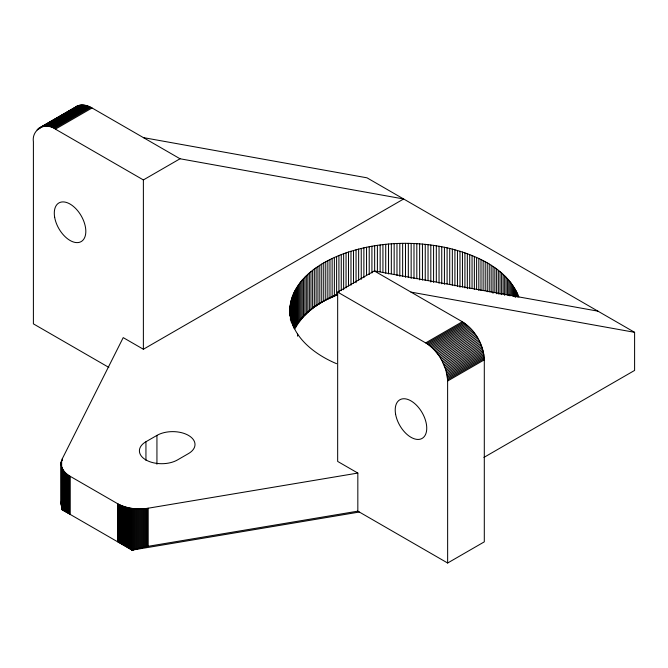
<?xml version="1.0" encoding="UTF-8"?>
<svg xmlns="http://www.w3.org/2000/svg" width="668" height="668" viewBox="0 0 668 668"><rect width="100%" height="100%" fill="white"/><g stroke="black" fill="none" stroke-linecap="round" stroke-linejoin="round"><path stroke-width="1" d="M518.869 297.076C507.905 268.903 477.177 255.31 449.723 248.429C414.828 240.363 377.47 241.674 343.636 253.706C319.371 262.549 291.958 280.134 289.912 308.457C289.286 335.453 314.027 354.249 336.614 363.709M73.764 108.7C78.356 103.248 86.64 104.567 92.05 107.974L180.034 158.767L403.647 198.981L143.378 349.255L123.213 337.616L62.358 458.632C58.592 465.521 64.019 473.245 70.232 476.342L117.543 503.655C126.786 508.782 137.884 509.826 148.204 508.206L357.831 473.069L357.831 511.162L447.644 563.015L484.3 541.848L484.3 359.835C483.732 344.663 475.157 329.808 462.306 321.734L374.322 270.941L337.666 292.108L337.666 461.429L357.831 473.069M61.84 497.952L61.13 503.196L62.099 509.742L132.047 550.123L359.326 512.03M336.614 256.487L336.614 294.588C319.989 301.794 303.664 312.49 294.855 328.823L294.855 290.722M180.034 158.767L143.378 179.934L55.394 129.141C45.733 121.292 31.438 129.542 33.4 141.841L33.4 323.855L108.842 367.417M337.557 294.763L324.364 300.759L312.106 308.19L316.114 305.852L316.114 267.751M298.212 322.151L299.79 321.149L299.79 283.048M299.414 320.64L300.976 319.655L300.976 281.562M300.675 319.145L302.22 318.185L302.22 280.092M301.243 318.143L303.522 316.732L303.522 278.631M302.637 316.674L304.892 315.296L304.892 277.203M304.541 314.962L306.32 313.885L306.32 275.784M305.184 314.069L307.814 312.49L307.814 274.389M335.929 295.406L337.423 294.521M306.771 312.657L309.359 311.113L309.359 273.02M308.424 311.271L310.962 309.76L310.962 271.667M333.524 296.417L336.614 294.588M331.169 297.452L334.359 295.573L334.359 257.481M310.127 309.902L312.624 308.432L312.624 270.34M311.889 308.566L314.344 307.13L314.344 269.037M328.856 298.521L332.138 296.6L332.138 258.499M326.585 299.623L329.967 297.652L329.967 259.56M314.018 306.879L319.822 303.372L319.822 265.271M324.364 300.759L327.846 298.738L327.846 260.645M39.095 128.072L77.279 106.028M38.393 128.607L78.098 105.686M37.725 129.208L78.949 105.41M37.107 129.868L39.788 128.323M43.178 126.361L79.834 105.202M44.088 126.227L80.745 105.06M45.023 126.152L81.688 104.985M45.992 126.152L82.648 104.985M46.977 126.21L83.634 105.051M47.987 126.344L84.644 105.185M49.006 126.544L85.671 105.385M50.05 126.811L86.706 105.653M51.102 127.145L87.758 105.987M52.171 127.555L88.827 106.387M53.24 128.014L89.896 106.855M54.317 128.548L90.973 107.381M55.394 129.141L92.05 107.974M318.001 304.341L325.767 299.857L325.767 261.756M145.941 441.74L156.938 435.394A22.294 12.867 0 0 1 188.468 435.394A22.294 12.867 0 0 1 188.468 453.597L177.471 459.943A22.294 12.867 0 0 1 145.941 459.943A22.294 12.867 0 0 1 145.941 441.74L145.941 460.277M337.666 292.108L425.65 342.901L462.306 321.734M425.65 342.901L426.727 343.552L463.383 322.394M426.727 343.552L427.804 344.27L464.46 323.103M427.804 344.27L428.873 345.039L465.529 323.871M428.873 345.039L429.941 345.865L466.598 324.706M429.941 345.865L430.994 346.75L467.65 325.583M430.994 346.75L432.029 347.677L468.694 326.518M432.029 347.677L433.056 348.663L469.713 327.504M433.056 348.663L434.066 349.698L470.723 328.531M434.066 349.698L435.052 350.767L471.708 329.608M435.052 350.767L436.012 351.886L472.677 330.718M436.012 351.886L436.955 353.046L473.612 331.879M436.955 353.046L437.866 354.24L474.522 333.073M437.866 354.24L438.751 355.468L475.407 334.301M438.751 355.468L439.602 356.72L476.259 335.561M439.602 356.72L440.421 358.006L477.077 336.847M440.421 358.006L441.197 359.317L477.854 338.158M447.644 563.015L447.618 379.733L445.965 370.314L441.94 360.653L478.605 339.486M442.65 362.006L479.307 340.839M443.31 363.367L479.975 342.208M443.936 364.745L480.593 343.586M444.512 366.131L481.169 344.972M445.047 367.525L481.703 346.358M445.531 368.92L482.187 347.752M445.965 370.314L482.622 349.147M446.358 371.7L483.014 350.533M446.692 373.078L483.356 351.911M446.984 374.447L483.64 353.28M447.218 375.8L483.874 354.633M447.401 377.136L484.058 355.969M447.535 378.447L484.191 357.28M447.618 379.733L484.275 358.574M447.644 381.002L484.3 359.835M483.899 457.421L634.6 370.423L634.6 332.322L366.991 177.822L143.378 137.608M134.844 508.707L134.844 549.163L132.047 550.123L147.202 546.474L357.831 511.162M132.047 550.123L133.825 549.43L133.825 508.607M374.322 270.941L597.943 311.154M410.987 292.108L634.6 332.322M441.197 359.317L441.94 360.653M517.633 293.878L517.633 296.968M516.907 292.3L516.907 296.417M516.114 290.722L516.114 296.901M515.262 289.161L515.262 297.402M514.335 287.616L514.335 295.849M513.35 286.079L513.35 296.375M512.298 284.56L512.298 295.882M511.179 283.048L511.179 295.406M509.993 281.562L509.993 295.974M508.749 280.092L508.749 295.532M507.446 278.631L507.446 295.106M506.077 277.203L506.077 294.705M504.649 275.784L504.649 295.348M503.154 274.389L503.154 293.953M501.61 273.02L501.61 294.638M500.006 271.667L500.006 294.321M498.345 270.34L498.345 294.02M496.625 269.037L496.625 293.745M494.854 267.751L494.854 292.467M493.026 266.499L493.026 293.269M491.147 265.271L491.147 292.041M489.218 264.077L489.218 291.874M487.231 262.9L487.231 291.732M485.202 261.756L485.202 290.588M483.123 260.645L483.123 290.505M480.993 259.56L480.993 290.446M478.822 258.499L478.822 290.421M476.61 257.481L476.61 289.394M474.355 256.487L474.355 289.436M472.051 255.527L472.051 288.476M469.713 254.6L469.713 288.576M467.333 253.706L467.333 288.718M464.92 252.846L464.92 287.858M462.465 252.02L462.465 287.031M459.985 251.235L459.985 287.273M457.463 250.475L457.463 286.514M454.916 249.757L454.916 285.795M452.336 249.081L452.336 285.119M449.723 248.429L449.723 284.468M447.092 247.828L447.092 283.858M444.429 247.252L444.429 284.317M441.748 246.717L441.748 283.791M439.043 246.225L439.043 283.29M436.321 245.774L436.321 281.804M433.574 245.356L433.574 282.422M430.818 244.972L430.818 282.038M428.038 244.638L428.038 280.669M425.249 244.338L425.249 280.376M422.452 244.071L422.452 280.109M419.638 243.853L419.638 279.892M416.815 243.67L416.815 278.681M413.993 243.536L413.993 278.539M411.154 243.436L411.154 278.439M408.323 243.369L408.323 277.354M405.484 243.352L405.484 277.329M402.645 243.369L402.645 276.318M399.815 243.436L399.815 276.385M396.976 243.536L396.976 275.45M394.153 243.67L394.153 274.565M391.331 243.853L391.331 273.713M388.517 244.071L388.517 273.93M385.72 244.338L385.72 273.162M382.931 244.638L382.931 272.435M380.15 244.972L380.15 271.742M377.395 245.356L377.395 272.126M374.648 245.774L374.648 271.509M371.926 246.225L371.926 272.995M369.22 246.717L369.22 274.523M366.54 247.252L366.54 275.057M363.876 247.828L363.876 277.688M361.246 248.429L361.246 279.324M358.632 249.081L358.632 279.967M356.052 249.757L356.052 282.706M353.506 250.475L353.506 283.424M350.984 251.235L350.984 285.211M348.504 252.02L348.504 286.004M346.049 252.846L346.049 287.858M343.636 253.706L343.636 289.745M341.256 254.6L341.256 290.638M338.918 255.527L338.918 292.592M323.738 262.9L323.738 301.001M321.751 264.077L321.751 302.17M317.943 266.499L317.943 304.6M298.671 284.56L298.671 322.652M297.619 286.079L297.619 324.172M297.619 334.117L297.619 336.179M296.634 287.616L296.634 325.708M295.707 289.161L295.707 327.262M294.062 292.3L294.062 328.33M293.336 293.878L293.336 326.827M292.684 295.473L292.684 325.333M292.1 297.076L292.1 323.846M291.574 298.688L291.574 321.341M291.123 300.308L291.123 321.951M290.747 301.928L290.747 319.429M290.43 303.556L290.43 320.03M290.188 305.192L290.188 315.488M290.012 306.821L290.012 316.089M289.912 308.457L289.912 315.855M156.938 435.394L156.938 464.227M148.204 508.206L148.204 546.299M147.202 508.356L147.202 546.474M146.2 508.498L146.2 546.649M145.181 508.615L145.181 546.841M144.154 508.715L144.154 547.042M143.378 179.934L143.378 349.255M143.127 508.791L143.127 547.242M142.092 508.857L142.092 547.459M141.057 508.891L141.057 547.676M140.021 508.916L140.021 547.91M138.977 508.907L138.977 548.144M137.942 508.891L137.942 548.386M136.907 508.849L136.907 548.637M135.88 508.791L135.88 548.896M132.807 508.49L132.807 549.706L131.796 549.981L131.796 508.348M130.794 508.189L130.794 549.405M129.801 508.014L129.801 548.829M128.824 507.814L128.824 548.269M127.855 507.596L127.855 547.71M126.903 507.363L126.903 547.159M125.96 507.112L125.96 546.608M125.033 506.845L125.033 546.073M124.123 506.553L124.123 545.547M123.229 506.252L123.229 545.038M122.353 505.926L122.353 544.529M121.501 505.584L121.501 544.036M120.666 505.233L120.666 543.552M119.848 504.858L119.848 543.084M119.054 504.474L119.054 542.625M118.286 504.073L118.286 542.182M117.543 503.655L117.543 541.748M70.232 476.342L70.232 514.435M69.514 475.908L69.514 514.026M68.812 475.466L68.812 513.617M68.144 475.006L68.144 513.233M67.501 474.539L67.501 512.865M66.883 474.055L66.883 512.506M66.299 473.562L66.299 512.164M65.74 473.061L65.74 511.847M65.213 472.543L65.213 511.538M64.712 472.017L64.712 511.254M64.245 471.483L64.245 510.978M63.802 470.94L63.802 510.728M63.402 470.389L63.402 510.494M63.026 469.829L63.059 510.302L61.481 506.803L61.464 460.978M62.683 469.262L62.683 510.076M62.358 458.632L62.358 460.695M62.374 468.685L62.374 509.901M62.099 468.109L62.099 509.742M61.857 467.525L61.857 508.74L63.059 510.302L61.648 507.764L61.64 460.386M61.331 461.571L61.339 505.86M61.231 462.164L61.231 504.95M61.164 462.765L61.164 504.056M54.659 217.275A22.294 12.867 60 0 0 80.678 241.849A22.294 12.867 60 0 0 74.833 207.673A22.294 12.867 60 0 0 54.659 217.275M395.565 413.993A22.294 12.867 60 0 0 421.541 438.709A22.294 12.867 60 0 0 415.838 404.583A22.294 12.867 60 0 0 395.565 413.993"/></g></svg>
